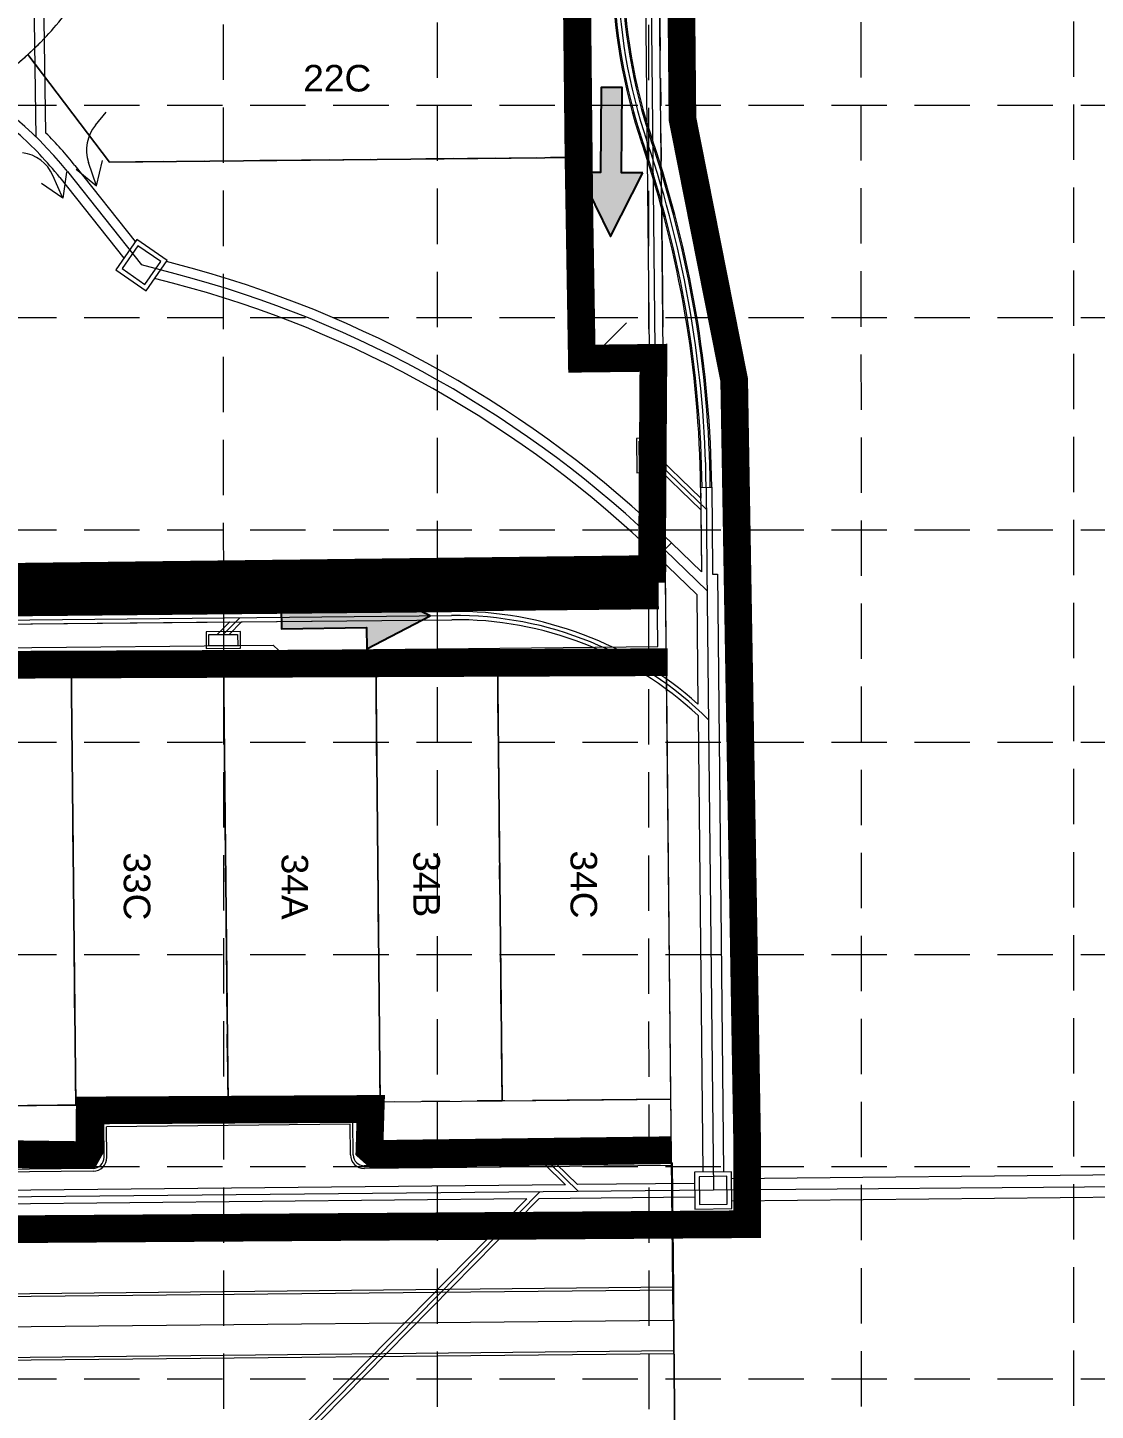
# Model space of a CAD drawing. Extents: x 2509062 to 2510599, y 7103311 to 7105769.
# Drawn here: x 2510217 to 2510409.8, y 7104074.2 to 7104323.9 of the extents above; entities that cross this region are included whole.
import ezdxf
from ezdxf.enums import TextEntityAlignment as Align

# ---------------------------------------------------------------- set-up
doc = ezdxf.new("R2010")
doc.units = 0
doc.header["$LTSCALE"] = 40
doc.header["$MEASUREMENT"] = 0
for name, pattern in [('DASHED', [0.75, 0.5, -0.25]), ('HIDDEN', [0.375, 0.25, -0.125]), ('HIDDEN2', [0.1875, 0.125, -0.0625]), ('PHANTOM2', [1.25, 0.625, -0.125, 0.125, -0.125, 0.125, -0.125])]:
    doc.linetypes.add(name, pattern=pattern)
for name, color, linetype in [('1 EROSION BLANKET', 84, 'Continuous'), ('C-WTRC-FLOW-N', 4, 'Continuous'), ('GRID', 254, 'DASHED'), ('LIMITS OF DISTURBANCE', 1, 'Continuous'), ('STORM', 5, 'Continuous'), ('XHO461B_PT$0$V-AREA', 6, 'Continuous'), ('XHO461B_PT$0$V-BNDY-E', 14, 'Continuous'), ('XHO461B_PT$0$V-BNDY-N-P2', 2, 'PHANTOM2'), ('XHO461B_PT$0$V-PROP-SUBD-IDEN-N-P2', 14, 'Continuous'), ('XHO461B_PT$0$V-PROP-SUBD-N-P2', 14, 'HIDDEN2'), ('XHO461B_PT$0$V-RWAY-LINE-DETL-N-P2', 14, 'Continuous'), ('XHO461B_PT$0$V-RWAY-LINE-N-P2', 14, 'PHANTOM2'), ('XHO461B_ST$0$C-PHASE-BNDY', 14, 'Continuous'), ('XHO461C_PT$0$V-BNDY-ALL-N', 6, 'Continuous'), ('XHO461C_PV$0$C-PHASE-BNDY', 3, 'Continuous'), ('XHO461C_PV$0$C-ROAD-BACK-EX', 12, 'Continuous'), ('XHO461C_PV$0$C-ROAD-FACE-EX', 12, 'Continuous'), ('XHO461C_PV$0$C-ROAD-FACE-PH2', 12, 'Continuous'), ('XHO461C_PV$0$C-ROAD-TURN-HTCH-N', 14, 'Continuous'), ('XHO461C_PV$0$C-TRASH-PAD-N', 4, 'Continuous'), ('XHO461PT$0$V-AREA-PLIN', 31, 'Continuous'), ('XHO461PT$0$V-BNDY-ALL-N', 6, 'Continuous'), ('XHO461PT$0$V-BNDY-N-P1', 3, 'Continuous'), ('XHO461PT$0$V-PROP-SUBD-IDEN-N-P1', 7, 'Continuous'), ('XHO461PT$0$V-PROP-SUBD-N-P1', 14, 'HIDDEN2'), ('XHO461PT$0$V-RWAY-LINE-N-P1', 6, 'PHANTOM2')]:
    doc.layers.add(name, color=color, linetype=linetype)
doc.styles.get("Standard").update_dxf_attribs({"font": 'ARIAL.TTF'})

msp = doc.modelspace()

# ---------------------------------------------------------------- linework, layer by layer
for points in [[(2510328.11, 7104297.71), (2510324.27, 7104297.74), (2510324.39, 7104313.1), (2510320.55, 7104313.13), (2510320.43, 7104297.77), (2510316.59, 7104297.8), (2510322.25, 7104286.23), (2510328.11, 7104297.71)], [(2510278.06, 7104223.3), (2510278.12, 7104219.46), (2510262.76, 7104219.22), (2510262.82, 7104215.38), (2510278.18, 7104215.62), (2510278.24, 7104211.78), (2510289.67, 7104217.72), (2510278.06, 7104223.3)]]:
    msp.add_lwpolyline(points, close=True)
at = {"color": 254}
for points in [[(2510324.39, 7104313.1), (2510320.55, 7104313.13), (2510324.27, 7104297.74), (2510320.43, 7104297.77)], [(2510316.59, 7104297.8), (2510328.11, 7104297.71), (2510322.25, 7104286.23), (2510328.11, 7104297.71)], [(2510278.24, 7104211.78), (2510278.06, 7104223.3), (2510289.67, 7104217.72), (2510278.06, 7104223.3)], [(2510262.76, 7104219.22), (2510262.82, 7104215.38), (2510278.12, 7104219.46), (2510278.18, 7104215.62)]]:
    msp.add_solid(points, dxfattribs=at)
at = {"layer": '1 EROSION BLANKET', "linetype": 'Continuous', "const_width": 5}
for points in [[(2510314.43, 7104490.85), (2510316.48, 7104300.23), (2510317.08, 7104264.16), (2510330.02, 7104264.31), (2510329.75, 7104226.16), (2510217.84, 7104224.8), (2509982.84, 7104222.11)], [(2510098.54, 7104208.43), (2510332.57, 7104209.34)], [(2510099.25, 7104126.57), (2510124.69, 7104127.07), (2510124.44, 7104119.89), (2510125.07, 7104119.33), (2510150.66, 7104119.51), (2510151.34, 7104120.39), (2510151.22, 7104127.33), (2510201.63, 7104127.76), (2510201.57, 7104121.7), (2510202.51, 7104120.64), (2510227.6, 7104120.31), (2510228.17, 7104121.32), (2510228.18, 7104128.39), (2510278.94, 7104128.66), (2510278.72, 7104121.42), (2510279.72, 7104120.53), (2510333.26, 7104121.21)]]:
    msp.add_lwpolyline(points, dxfattribs=at)
at = {"layer": 'C-WTRC-FLOW-N', "color": 7, "lineweight": 0}
for p, q in [((2510229.23, 7104306.34), (2510231.16, 7104308.65)), ((2510224.02, 7104297.82, 703.59), (2510223.35, 7104293.15, 703.59)), ((2510225.76, 7104298.37, 703.59), (2510229.41, 7104295.38, 703.59)), ((2510229.41, 7104295.38), (2510227.98, 7104299.61)), ((2510229.41, 7104295.38, 703.59), (2510230.5, 7104299.97, 703.59)), ((2510223.35, 7104293.15, 703.59), (2510219.45, 7104295.8, 703.59)), ((2510223.35, 7104293.15), (2510221.54, 7104297.24))]:
    msp.add_line(p, q, dxfattribs=at)
for centre, start, end in [((2510234.61, 7104301.86), 140.1614, 198.7281), ((2510215.14, 7104294.41), 23.8252, 82.392)]:
    msp.add_arc(centre, 7, start, end, dxfattribs=at)
at = {"layer": 'GRID', "color": 252, "linetype": 'HIDDEN', "lineweight": 0}
for p, q in [((2510291.11, 7103504.86), (2510290.82, 7105729.26)), ((2510329.24, 7103504.46), (2510329.15, 7105729.26)), ((2510367.61, 7103504.93), (2510367.49, 7105729.26)), ((2510406.02, 7103505.06), (2510405.83, 7105729.26)), ((2510252.42, 7103504.5), (2510252.31, 7105728.4)), ((2509102.19, 7104309.92), (2510559.01, 7104309.92)), ((2509102.19, 7104271.59), (2510559.01, 7104271.59)), ((2509102.19, 7104233.25), (2510559.01, 7104233.25)), ((2509102.19, 7104194.91), (2510559.01, 7104194.91)), ((2509102.19, 7104156.57), (2510559.01, 7104156.57)), ((2509102.19, 7104118.24), (2510559.01, 7104118.24)), ((2509102.19, 7104079.9), (2510559.01, 7104079.9))]:
    msp.add_line(p, q, dxfattribs=at)
at = {"layer": 'LIMITS OF DISTURBANCE', "linetype": 'HIDDEN', "ltscale": 3, "const_width": 5}
msp.add_lwpolyline([(2510346.96, 7104107.84), (2509196.41, 7104099.99), (2509189.37, 7105338.21), (2510325.02, 7105349.1), (2510335.26, 7104307.47), (2510344.6, 7104260.31), (2510346.93, 7104123.52), (2510346.93, 7104123.52), (2510346.96, 7104107.84)], close=True, dxfattribs=at)
at = {"layer": 'STORM', "lineweight": 0}
for p, q in [((2510218.53, 7104304.16), (2510218.09, 7104334.16)), ((2510218.53, 7104304.16), (2510218.09, 7104334.16)), ((2510220.27, 7104304.91), (2510219.84, 7104334.18)), ((2510220.27, 7104304.91), (2510219.84, 7104334.18)), ((2510224.15, 7104297.95), (2510237.55, 7104281.08)), ((2510224.15, 7104297.95), (2510237.55, 7104281.08)), ((2510225.52, 7104299.04), (2510236.42, 7104285.32)), ((2510225.52, 7104299.04), (2510236.42, 7104285.32)), ((2510222.78, 7104296.87), (2510234.34, 7104282.31)), ((2510222.78, 7104296.87), (2510234.34, 7104282.31)), ((2510243.6, 7104279.49), (2510237.55, 7104281.08)), ((2510243.6, 7104279.49), (2510237.55, 7104281.08)), ((2510244.05, 7104281.18), (2510242.04, 7104281.71)), ((2510244.05, 7104281.18), (2510242.04, 7104281.71)), ((2510243.16, 7104277.8), (2510239.92, 7104278.65)), ((2510243.16, 7104277.8), (2510239.92, 7104278.65)), ((2510329.95, 7104249.78), (2510326.95, 7104249.75)), ((2510326.95, 7104249.75), (2510327.01, 7104243.56)), ((2510327.45, 7104249.26), (2510329.45, 7104249.28)), ((2510327.5, 7104244.06), (2510327.45, 7104249.26)), ((2510329.45, 7104249.28), (2510329.5, 7104244.08)), ((2510330.01, 7104243.59), (2510329.95, 7104249.78)), ((2510329.47, 7104247.73), (2510338.56, 7104238.96)), ((2510329.48, 7104246.68), (2510339.58, 7104236.93)), ((2510329.49, 7104245.63), (2510338.58, 7104236.85)), ((2510327.01, 7104243.56), (2510330.01, 7104243.59)), ((2510329.5, 7104244.08), (2510327.5, 7104244.06)), ((2510338.54, 7104240.92), (2510340.54, 7104240.94)), ((2510338.54, 7104240.92), (2510340.54, 7104240.94)), ((2510338.54, 7104240.92), (2510338.69, 7104226.1)), ((2510338.54, 7104240.92), (2510338.56, 7104238.96)), ((2510339.54, 7104240.93), (2510339.69, 7104226.11)), ((2510339.54, 7104240.93), (2510339.69, 7104226.11)), ((2510340.54, 7104240.94), (2510340.69, 7104226.12)), ((2510340.54, 7104240.94), (2510340.69, 7104226.12)), ((2510338.58, 7104236.85), (2510338.69, 7104226.1)), ((2510330.83, 7104228.39), (2510333.27, 7104230.9)), ((2510330.83, 7104228.39), (2510333.27, 7104230.9)), ((2510338.69, 7104225.64), (2510333.27, 7104230.9)), ((2510338.69, 7104225.64), (2510333.27, 7104230.9)), ((2510337.86, 7104221.57), (2510330.83, 7104228.39)), ((2510337.86, 7104221.57), (2510330.83, 7104228.39)), ((2510339.73, 7104222.2), (2510332.05, 7104229.64)), ((2510339.73, 7104222.2), (2510332.05, 7104229.64)), ((2510338.69, 7104226.1), (2510338.69, 7104225.64)), ((2510338.69, 7104226.1), (2510338.69, 7104225.64)), ((2510339.69, 7104226.11), (2510340.84, 7104113.99)), ((2510339.69, 7104226.11), (2510340.84, 7104113.99)), ((2510340.69, 7104226.12), (2510340.7, 7104225.21)), ((2510340.69, 7104226.12), (2510340.7, 7104225.21)), ((2510340.7, 7104225.21), (2510341.57, 7104225.22)), ((2510340.7, 7104225.21), (2510341.57, 7104225.22)), ((2510341.57, 7104225.22), (2510342.68, 7104117.32)), ((2510341.57, 7104225.22), (2510342.68, 7104117.32)), ((2510337.86, 7104221.57), (2510338.06, 7104201.76)), ((2510337.86, 7104221.57), (2510338.06, 7104201.76)), ((2510145.87, 7104217.04), (2510293.56, 7104218.51)), ((2510145.87, 7104217.04), (2510293.56, 7104218.51)), ((2510145.88, 7104216.29), (2510293.56, 7104217.76)), ((2510145.88, 7104216.29), (2510293.56, 7104217.76)), ((2510145.88, 7104215.54), (2510293.57, 7104217.01)), ((2510145.88, 7104215.54), (2510253.48, 7104216.61)), ((2510251.24, 7104214.34), (2510253.48, 7104216.61)), ((2510252.3, 7104214.35), (2510255.28, 7104217.38)), ((2510253.36, 7104214.36), (2510255.6, 7104216.64)), ((2510255.6, 7104216.64), (2510293.57, 7104217.01)), ((2510255.4, 7104214.88), (2510249.2, 7104214.81)), ((2510249.2, 7104214.81), (2510249.23, 7104211.82)), ((2510249.71, 7104214.32), (2510254.9, 7104214.37)), ((2510249.73, 7104212.32), (2510249.71, 7104214.32)), ((2510254.9, 7104214.37), (2510254.92, 7104212.37)), ((2510255.43, 7104211.88), (2510255.4, 7104214.88)), ((2510249.23, 7104211.82), (2510255.43, 7104211.88)), ((2510254.92, 7104212.37), (2510249.73, 7104212.32)), ((2510338.08, 7104199.71), (2510338.93, 7104117.26)), ((2510338.08, 7104199.71), (2510338.93, 7104117.26)), ((2510305.34, 7104121.17), (2510317.34, 7104121.29)), ((2510305.34, 7104121.17), (2510317.34, 7104121.29)), ((2510305.37, 7104118.67), (2510305.34, 7104121.17)), ((2510305.37, 7104118.67), (2510305.34, 7104121.17)), ((2510317.34, 7104121.29), (2510317.37, 7104118.79)), ((2510317.34, 7104121.29), (2510317.37, 7104118.79)), ((2510317.37, 7104118.79), (2510305.37, 7104118.67)), ((2510317.37, 7104118.79), (2510305.37, 7104118.67)), ((2510310.3, 7104118.72), (2510314.14, 7104114.97)), ((2510310.3, 7104118.72), (2510314.14, 7104114.97)), ((2510311.37, 7104118.73), (2510316.48, 7104113.75)), ((2510311.37, 7104118.73), (2510316.48, 7104113.75)), ((2510312.43, 7104118.74), (2510316.27, 7104115)), ((2510312.43, 7104118.74), (2510316.27, 7104115)), ((2510435.77, 7104116.94), (2510344.11, 7104116.02)), ((2510435.77, 7104116.94), (2510344.11, 7104116.02)), ((2510340.84, 7104113.99), (2509742.36, 7104108.03)), ((2510340.84, 7104113.99), (2509742.36, 7104108.03)), ((2510314.14, 7104114.97), (2509980.18, 7104111.65)), ((2510314.14, 7104114.97), (2509980.18, 7104111.65)), ((2510257.78, 7104061.19), (2510309.47, 7104113.68)), ((2510257.78, 7104061.19), (2510309.47, 7104113.68)), ((2510337.44, 7104115.21), (2510316.27, 7104115)), ((2510337.44, 7104115.21), (2510316.27, 7104115)), ((2510455.79, 7104114.94), (2510340.84, 7104113.99)), ((2510455.79, 7104114.94), (2510340.84, 7104113.99)), ((2510307.16, 7104112.4), (2509745, 7104106.8)), ((2510307.16, 7104112.4), (2509745, 7104106.8)), ((2510256.72, 7104061.18), (2510307.16, 7104112.4)), ((2510256.72, 7104061.18), (2510307.16, 7104112.4)), ((2510258.84, 7104061.2), (2510309.29, 7104112.43)), ((2510258.84, 7104061.2), (2510309.29, 7104112.43)), ((2510337.48, 7104112.71), (2510309.29, 7104112.43)), ((2510337.48, 7104112.71), (2510309.29, 7104112.43)), ((2510435.79, 7104112.94), (2510344.16, 7104112.02)), ((2510435.79, 7104112.94), (2510344.16, 7104112.02))]:
    msp.add_line(p, q, dxfattribs=at)
at = {"layer": 'STORM', "linetype": 'Continuous', "lineweight": 0}
for p, q in [((2510236.68, 7104285.7), (2510232.89, 7104280.21)), ((2510236.68, 7104285.7), (2510232.89, 7104280.21)), ((2510242.17, 7104281.9), (2510236.68, 7104285.7)), ((2510242.17, 7104281.9), (2510236.68, 7104285.7)), ((2510236.89, 7104284.53), (2510234.05, 7104280.42)), ((2510236.89, 7104284.53), (2510234.05, 7104280.42)), ((2510241.01, 7104281.69), (2510236.89, 7104284.53)), ((2510241.01, 7104281.69), (2510236.89, 7104284.53)), ((2510234.05, 7104280.42), (2510238.16, 7104277.58)), ((2510234.05, 7104280.42), (2510238.16, 7104277.58)), ((2510238.16, 7104277.58), (2510241.01, 7104281.69)), ((2510238.16, 7104277.58), (2510241.01, 7104281.69)), ((2510238.38, 7104276.41), (2510242.17, 7104281.9)), ((2510238.38, 7104276.41), (2510242.17, 7104281.9)), ((2510232.89, 7104280.21), (2510238.38, 7104276.41)), ((2510232.89, 7104280.21), (2510238.38, 7104276.41)), ((2510344.09, 7104117.33), (2510337.42, 7104117.24)), ((2510344.09, 7104117.33), (2510337.42, 7104117.24)), ((2510337.42, 7104117.24), (2510337.51, 7104110.57)), ((2510337.42, 7104117.24), (2510337.51, 7104110.57)), ((2510343.27, 7104116.49), (2510338.27, 7104116.42)), ((2510343.27, 7104116.49), (2510338.27, 7104116.42)), ((2510338.27, 7104116.42), (2510338.33, 7104111.42)), ((2510338.27, 7104116.42), (2510338.33, 7104111.42)), ((2510343.33, 7104111.49), (2510343.27, 7104116.49)), ((2510343.33, 7104111.49), (2510343.27, 7104116.49)), ((2510344.18, 7104110.66), (2510344.09, 7104117.33)), ((2510344.18, 7104110.66), (2510344.09, 7104117.33)), ((2510337.51, 7104110.57), (2510344.18, 7104110.66)), ((2510337.51, 7104110.57), (2510344.18, 7104110.66)), ((2510338.33, 7104111.42), (2510343.33, 7104111.49)), ((2510338.33, 7104111.42), (2510343.33, 7104111.49))]:
    msp.add_line(p, q, dxfattribs=at)
at = {"layer": 'STORM', "lineweight": 0}
for centre, radius, start, end in [((2510423.57, 7104335.47), 101, 180.5865, 198.7814), ((2510423.57, 7104335.47), 100.75, 180.5865, 198.7814), ((2510423.57, 7104335.47), 100, 180.5865, 198.7814), ((2510423.57, 7104335.47), 100, 180.5865, 198.7814), ((2510423.57, 7104335.47), 99.25, 180.5865, 198.7814), ((2510423.57, 7104335.47), 99, 180.5865, 198.7814), ((2510173.24, 7104257.54), 65, 38.4482, 90.5865), ((2510173.24, 7104257.54), 65, 38.4482, 90.5865), ((2510173.24, 7104257.54), 63.25, 38.4482, 48.4785), ((2510173.24, 7104257.54), 63.25, 38.4482, 48.4785), ((2510173.24, 7104257.54), 66.75, 38.4482, 45.2067), ((2510173.24, 7104257.54), 66.75, 38.4482, 45.2067), ((2510139.55, 7104238.88), 199, 0.5865, 18.7814), ((2510139.55, 7104238.88), 199.25, 0.5865, 18.7814), ((2510139.55, 7104238.88), 200, 0.5865, 18.7814), ((2510139.55, 7104238.88), 200, 0.5865, 18.7814), ((2510139.55, 7104238.88), 200.75, 0.5865, 18.7814), ((2510139.55, 7104238.88), 201, 0.5865, 18.7814), ((2510192.84, 7104086.04), 201.75, 45.8916, 75.2971), ((2510192.84, 7104086.04), 201.75, 45.8916, 75.2971), ((2510192.84, 7104086.04), 198.25, 45.8916, 75.2971), ((2510192.84, 7104086.04), 198.25, 45.8916, 75.2971), ((2510192.84, 7104086.04), 200, 45.8916, 75.2971), ((2510192.84, 7104086.04), 200, 45.8916, 75.2971), ((2510294.21, 7104152.77), 65.75, 48.1689, 90.5713), ((2510294.21, 7104152.77), 65.75, 48.1689, 90.5713), ((2510294.21, 7104152.77), 65, 45.2579, 90.5713), ((2510294.21, 7104152.77), 65, 45.2579, 90.5713), ((2510294.21, 7104152.77), 64.25, 46.9344, 90.5713), ((2510294.21, 7104152.77), 64.25, 46.9344, 90.5713)]:
    msp.add_arc(centre, radius, start, end, dxfattribs=at)
at = {"layer": 'XHO461B_PT$0$V-AREA', "color": 7, "lineweight": 0}
for p, q in [((2510316.43, 7104300.51), (2510316.14, 7104328.01)), ((2510231.77, 7104299.64), (2510216.98, 7104319.06)), ((2510216.98, 7104319.06), (2510231.77, 7104299.64)), ((2510316.43, 7104300.51), (2510231.77, 7104299.64)), ((2510231.77, 7104299.64), (2510316.43, 7104300.51)), ((2510316.78, 7104265.51), (2510316.43, 7104300.51)), ((2510216.97, 7104224.48), (2510277.2, 7104225.1))]:
    msp.add_line(p, q, dxfattribs=at)
for start, end in [(312.2879, 323.0961), (302.3108, 312.2879)]:
    msp.add_arc((2510178.29, 7104361.59), 57.5, start, end, dxfattribs=at)
at = {"layer": 'XHO461B_PT$0$V-BNDY-E', "color": 7, "lineweight": 0}
for q in [(2510320.72, 7105346.3), (2509205.27, 7104079.15)]:
    msp.add_line((2510333.58, 7104090.45), q, dxfattribs=at)
at = {"layer": 'XHO461B_PT$0$V-BNDY-N-P2', "color": 7, "lineweight": 0}
for p in [(2510322.78, 7105144.78), (2509985.98, 7104222.12)]:
    msp.add_line(p, (2510332.19, 7104225.66), dxfattribs=at)
at = {"layer": 'XHO461B_PT$0$V-PROP-SUBD-N-P2', "color": 7, "lineweight": 0}
for p in [(2510216.98, 7104319.06), (2510316.43, 7104300.51)]:
    msp.add_line(p, (2510231.77, 7104299.64), dxfattribs=at)
at = {"layer": 'XHO461B_PT$0$V-RWAY-LINE-DETL-N-P2', "color": 7, "lineweight": 0}
for centre, start, end in [((2510316.78, 7104265.51), 0, 180), ((2510316.78, 7104265.51), 180, 0), ((2510277.2, 7104225.1), 0, 180), ((2510277.2, 7104225.1), 180, 0)]:
    msp.add_arc(centre, 1.38, start, end, dxfattribs=at)
at = {"layer": 'XHO461B_PT$0$V-RWAY-LINE-N-P2', "color": 7, "lineweight": 0}
msp.add_line((2510316.78, 7104265.51), (2510314.32, 7104506.22), dxfattribs=at)
msp.add_arc((2510178.29, 7104361.59), 57.5, 270.5865, 0.5865, dxfattribs=at)
at = {"layer": 'XHO461B_ST$0$C-PHASE-BNDY', "color": 7, "lineweight": 0}
for p, q in [((2510321.28, 7105145.14), (2510330.69, 7104225.65)), ((2510330.69, 7104225.65), (2509985.98, 7104222.12))]:
    msp.add_line(p, q, dxfattribs=at)
at = {"layer": 'XHO461C_PT$0$V-BNDY-ALL-N', "color": 7, "lineweight": 0}
for q in [(2510320.72, 7105346.3), (2509205.27, 7104079.15)]:
    msp.add_line((2510333.58, 7104090.45), q, dxfattribs=at)
at = {"layer": 'XHO461C_PV$0$C-PHASE-BNDY', "color": 7, "lineweight": 0}
for p, q in [((2510321.28, 7105145.14), (2510330.69, 7104225.65)), ((2510330.69, 7104225.65), (2509985.98, 7104222.12))]:
    msp.add_line(p, q, dxfattribs=at)
at = {"layer": 'XHO461C_PV$0$C-PHASE-BNDY', "color": 7, "const_width": 5}
msp.add_lwpolyline([(2510330.97, 7104221.41), (2510330.97, 7104221.41), (2509985.5, 7104217.79), (2509984.67, 7104350.11), (2509956.87, 7104350.11), (2509952.34, 7104795.8), (2509803.34, 7104794.28), (2509798.29, 7104799.23), (2509797.35, 7104891.72), (2509756.85, 7104891.31), (2509754.67, 7105104.3), (2510184.65, 7105108.7), (2510184.28, 7105144.86), (2510321.28, 7105145.14), (2510321.3, 7105142.86)], dxfattribs=at)
at = {"layer": 'XHO461C_PV$0$C-ROAD-BACK-EX', "color": 7, "lineweight": 0}
for p, q in [((2510275.7, 7104126.39), (2510230.71, 7104125.94)), ((2510230.77, 7104119.92), (2510230.71, 7104125.94)), ((2510275.77, 7104120.37), (2510275.7, 7104126.39)), ((2510333.37, 7104118.95), (2510277.79, 7104118.39)), ((2510333.37, 7104118.95), (2510333.61, 7104095.95)), ((2510228.79, 7104117.9), (2510200.79, 7104117.62)), ((2510333.61, 7104095.95), (2509797.55, 7104090.58)), ((2510333.72, 7104084.95), (2509797.66, 7104079.58)), ((2510333.72, 7104084.95), (2510333.95, 7104061.95))]:
    msp.add_line(p, q, dxfattribs=at)
for centre, start, end in [((2510228.77, 7104119.9), 270.5737, 0.5865), ((2510277.77, 7104120.39), 180.5865, 270.5714)]:
    msp.add_arc(centre, 2, start, end, dxfattribs=at)
at = {"layer": 'XHO461C_PV$0$C-ROAD-FACE-EX', "color": 7, "lineweight": 0}
for p, q in [((2510318.28, 7104265.52), (2510330.28, 7104265.64)), ((2510330.83, 7104212.15), (2510330.28, 7104265.64)), ((2510262.21, 7104223.45), (2510261.22, 7104222.44)), ((2510262.21, 7104223.45), (2510277.21, 7104223.6)), ((2509950.29, 7104219.25), (2510261.22, 7104222.44)), ((2509950.39, 7104209.26), (2510261.32, 7104212.44)), ((2510261.32, 7104212.44), (2510262.33, 7104211.45)), ((2510262.33, 7104211.45), (2510330.83, 7104212.15)), ((2510275.21, 7104125.89), (2510231.21, 7104125.45)), ((2510275.27, 7104120.37), (2510275.21, 7104125.89)), ((2510231.27, 7104119.93), (2510231.21, 7104125.45)), ((2510333.38, 7104118.45), (2510277.79, 7104117.89)), ((2510228.79, 7104117.4), (2510200.8, 7104117.12)), ((2510333.6, 7104096.45), (2509797.54, 7104091.09)), ((2510333.72, 7104084.45), (2509797.92, 7104079.09))]:
    msp.add_line(p, q, dxfattribs=at)
for centre, start, end in [((2510228.77, 7104119.9), 270.5737, 0.5865), ((2510277.77, 7104120.39), 180.5865, 270.5714)]:
    msp.add_arc(centre, 2.5, start, end, dxfattribs=at)
at = {"layer": 'XHO461C_PV$0$C-ROAD-FACE-PH2', "color": 7, "lineweight": 0}
for p, q in [((2510319.28, 7104265.53), (2510316.97, 7104491.25)), ((2510329.28, 7104265.63), (2510326.97, 7104491.35)), ((2510319.28, 7104265.53), (2510329.28, 7104265.63))]:
    msp.add_line(p, q, dxfattribs=at)
at = {"layer": 'XHO461C_PV$0$C-ROAD-TURN-HTCH-N', "color": 7, "lineweight": 0}
for p, q in [((2510320.06, 7104265.54), (2510325.17, 7104270.65)), ((2510327.21, 7104265.61), (2510327.26, 7104265.67)), ((2510234.25, 7104222.16), (2510234.69, 7104222.59)), ((2510333.37, 7104118.95), (2510333.95, 7104061.95))]:
    msp.add_line(p, q, dxfattribs=at)
at = {"layer": 'XHO461C_PV$0$C-TRASH-PAD-N', "color": 7, "lineweight": 0}
msp.add_line((2510333.95, 7104061.95), (2510333.37, 7104118.95), dxfattribs=at)
at = {"layer": 'XHO461PT$0$V-AREA-PLIN', "color": 7, "lineweight": 0}
for p, q in [((2510332.35, 7104210.66), (2510301.85, 7104210.35)), ((2510333.17, 7104130.45), (2510332.35, 7104210.66)), ((2510224.85, 7104209.56), (2510202.85, 7104209.34)), ((2510252.35, 7104209.84), (2510224.85, 7104209.56)), ((2510224.85, 7104209.56), (2510225.67, 7104129.37)), ((2510225.67, 7104129.37), (2510224.85, 7104209.56)), ((2510279.85, 7104210.13), (2510252.35, 7104209.84)), ((2510252.35, 7104209.84), (2510253.17, 7104129.65)), ((2510253.17, 7104129.65), (2510252.35, 7104209.84)), ((2510301.85, 7104210.35), (2510279.85, 7104210.13)), ((2510279.85, 7104210.13), (2510280.67, 7104129.92)), ((2510280.67, 7104129.92), (2510279.85, 7104210.13)), ((2510301.85, 7104210.35), (2510302.67, 7104130.14)), ((2510302.67, 7104130.14), (2510301.85, 7104210.35)), ((2510203.67, 7104129.15), (2510225.67, 7104129.37)), ((2510225.67, 7104129.37), (2510253.17, 7104129.65)), ((2510253.17, 7104129.65), (2510280.67, 7104129.92)), ((2510280.67, 7104129.92), (2510302.67, 7104130.14)), ((2510302.67, 7104130.14), (2510333.17, 7104130.45))]:
    msp.add_line(p, q, dxfattribs=at)
at = {"layer": 'XHO461PT$0$V-BNDY-ALL-N', "color": 7, "lineweight": 0}
for q in [(2510320.72, 7105346.3), (2509205.27, 7104079.15)]:
    msp.add_line((2510333.58, 7104090.45), q, dxfattribs=at)
at = {"layer": 'XHO461PT$0$V-BNDY-N-P1', "color": 7, "lineweight": 0}
for p, q in [((2509985.98, 7104222.12), (2510332.19, 7104225.66)), ((2510333.58, 7104090.45), (2510332.19, 7104225.66)), ((2510333.58, 7104090.45), (2509205.27, 7104079.15))]:
    msp.add_line(p, q, dxfattribs=at)
at = {"layer": 'XHO461PT$0$V-PROP-SUBD-N-P1', "color": 7, "lineweight": 0}
for p, q in [((2510225.67, 7104129.37), (2510224.85, 7104209.56)), ((2510253.17, 7104129.65), (2510252.35, 7104209.84)), ((2510280.67, 7104129.92), (2510279.85, 7104210.13)), ((2510302.67, 7104130.14), (2510301.85, 7104210.35))]:
    msp.add_line(p, q, dxfattribs=at)
at = {"layer": 'XHO461PT$0$V-RWAY-LINE-N-P1', "color": 7, "lineweight": 0}
for p, q in [((2509790.37, 7104205.11), (2510332.35, 7104210.66)), ((2510333.17, 7104130.45), (2509796.19, 7104125.07))]:
    msp.add_line(p, q, dxfattribs=at)

# ---------------------------------------------------------------- texts
at = {"layer": 'XHO461B_PT$0$V-PROP-SUBD-IDEN-N-P2', "color": 7, "lineweight": 0}
msp.add_text('22C', height=4.8, dxfattribs=at).set_placement((2510272.9, 7104314.81), align=Align.MIDDLE)
at = {"layer": 'XHO461B_PT$0$V-PROP-SUBD-IDEN-N-P2', "color": 7}
msp.add_text('22C', height=4.8, dxfattribs=at).set_placement((2510272.9, 7104314.81), align=Align.MIDDLE)
at = {"layer": 'XHO461PT$0$V-PROP-SUBD-IDEN-N-P1', "lineweight": 0}
for s, p in [('33C', (2510236.74, 7104168.86)), ('34A', (2510265.24, 7104168.8)), ('34B', (2510289.05, 7104169.24)), ('34C', (2510317.44, 7104169.19))]:
    msp.add_text(s, height=4.8, rotation=270, dxfattribs=at).set_placement(p, align=Align.MIDDLE)

doc.saveas('drawing.dxf')
